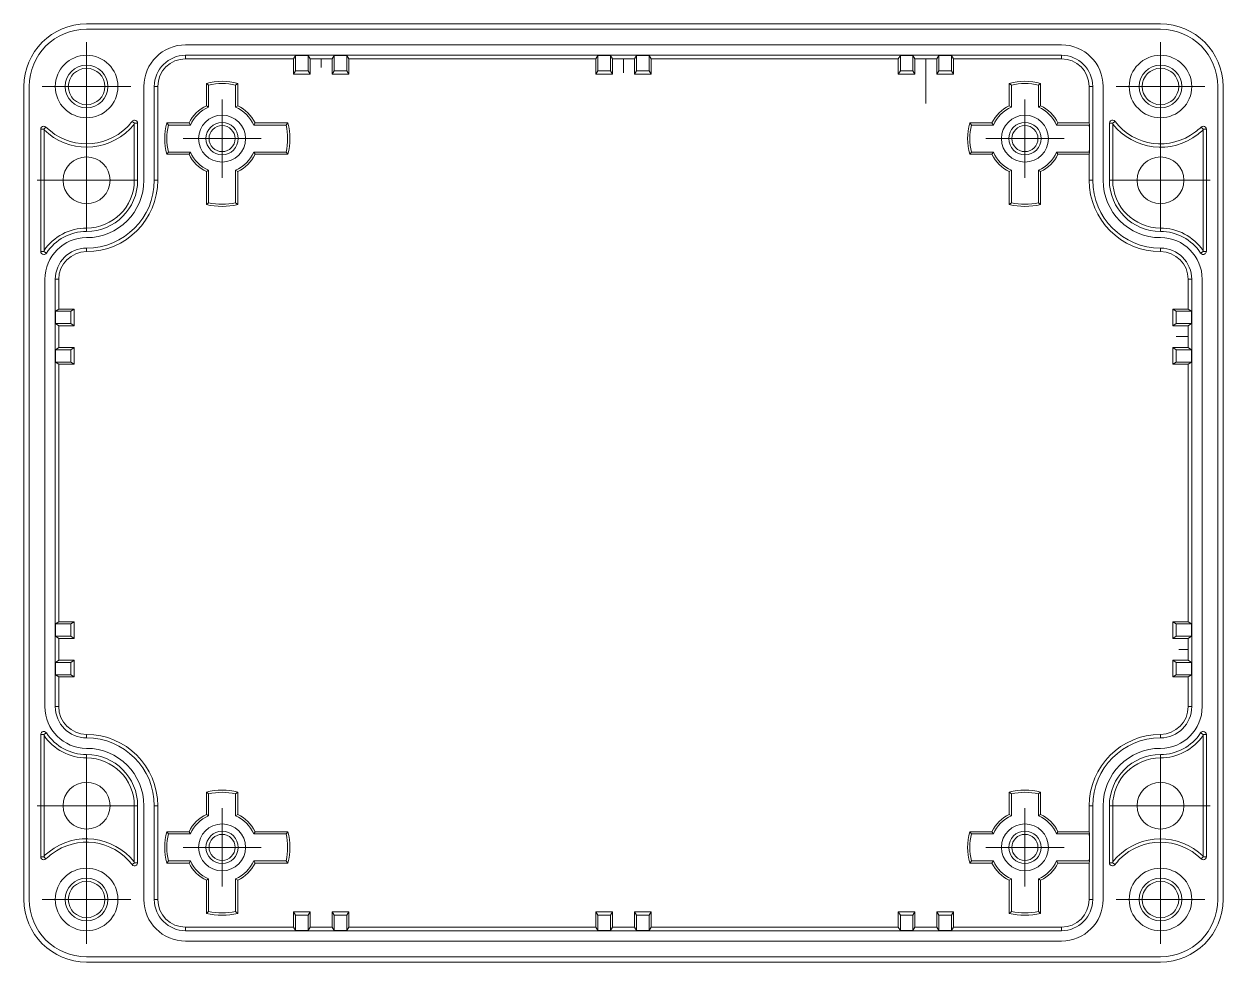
# Model space of a CAD drawing. Header units: millimetres. Extents: x 87 to 202, y -154 to -64.
import ezdxf

# ---------------------------------------------------------------- set-up
doc = ezdxf.new("R2010")
doc.units = ezdxf.units.MM
doc.header["$MEASUREMENT"] = 0
for name, pattern in [('AI-Linetype-0', [20.32, 12.7, -2.54, 2.54, -2.54]), ('AI-Linetype-1', [20.32, 12.7, -2.54, 2.54, -2.54]), ('AI-Linetype-2', [20.32, 12.7, -2.54, 2.54, -2.54]), ('AI-Linetype-3', [20.32, 12.7, -2.54, 2.54, -2.54]), ('AI-Linetype-4', [20.32, 12.7, -2.54, 2.54, -2.54])]:
    doc.linetypes.add(name, pattern=pattern)
doc.layers.add('Livello 1', color=7, linetype='Continuous', lineweight=0)

# ---------------------------------------------------------------- blocks, each defined once
blk = doc.blocks.new('Block_0')
at = {"layer": 'Livello 1', "color": 7, "lineweight": 5}
for p, q in [((93.13, -63.62), (196.13, -63.62)), ((196.13, -64.12), (93.13, -64.12)), ((102.63, -65.62), (186.63, -65.62)), ((102.63, -66.62), (186.63, -66.62)), ((102.63, -66.96), (102.63, -66.62)), ((113.18, -66.65), (112.98, -66.96)), ((114.38, -66.65), (113.18, -66.65)), ((113.18, -68.12), (113.18, -66.65)), ((114.58, -66.96), (114.38, -66.65)), ((114.38, -68.12), (114.38, -66.65)), ((116.88, -66.65), (116.68, -66.96)), ((118.08, -66.65), (116.88, -66.65)), ((116.88, -68.12), (116.88, -66.65)), ((118.28, -66.96), (118.08, -66.65)), ((118.08, -68.12), (118.08, -66.65)), ((142.18, -66.65), (141.98, -66.96)), ((143.38, -66.65), (142.18, -66.65)), ((142.18, -68.12), (142.18, -66.65)), ((143.58, -66.96), (143.38, -66.65)), ((143.38, -68.12), (143.38, -66.65)), ((145.88, -66.65), (145.68, -66.96)), ((147.08, -66.65), (145.88, -66.65)), ((145.88, -68.12), (145.88, -66.65)), ((147.28, -66.96), (147.08, -66.65)), ((147.08, -68.12), (147.08, -66.65)), ((171.18, -66.65), (170.98, -66.96)), ((172.38, -66.65), (171.18, -66.65)), ((171.18, -68.12), (171.18, -66.65)), ((172.58, -66.96), (172.38, -66.65)), ((172.38, -68.12), (172.38, -66.65)), ((174.88, -66.65), (174.68, -66.96)), ((176.08, -66.65), (174.88, -66.65)), ((174.88, -68.12), (174.88, -66.65)), ((176.28, -66.96), (176.08, -66.65)), ((176.08, -68.12), (176.08, -66.65)), ((186.63, -66.96), (186.63, -66.62)), ((112.98, -66.96), (102.63, -66.96)), ((112.98, -68.43), (112.98, -66.96)), ((116.68, -66.96), (114.58, -66.96)), ((114.58, -66.96), (114.58, -68.43)), ((116.68, -68.43), (116.68, -66.96)), ((141.98, -66.96), (118.28, -66.96)), ((118.28, -66.96), (118.28, -68.43)), ((141.98, -68.43), (141.98, -66.96)), ((145.68, -66.96), (143.58, -66.96)), ((143.58, -66.96), (143.58, -68.43)), ((145.68, -68.43), (145.68, -66.96)), ((170.98, -66.96), (147.28, -66.96)), ((147.28, -66.96), (147.28, -68.43)), ((170.98, -68.43), (170.98, -66.96)), ((174.68, -66.96), (172.58, -66.96)), ((172.58, -66.96), (172.58, -68.43)), ((173.63, -66.96), (173.63, -66.96)), ((174.68, -68.43), (174.68, -66.96)), ((186.63, -66.96), (176.28, -66.96)), ((176.28, -66.96), (176.28, -68.43)), ((112.98, -68.43), (113.18, -68.12)), ((114.58, -68.43), (112.98, -68.43)), ((113.18, -68.12), (114.38, -68.12)), ((114.38, -68.12), (114.58, -68.43)), ((116.68, -68.43), (116.88, -68.12)), ((118.28, -68.43), (116.68, -68.43)), ((116.88, -68.12), (118.08, -68.12)), ((118.08, -68.12), (118.28, -68.43)), ((141.98, -68.43), (142.18, -68.12)), ((143.58, -68.43), (141.98, -68.43)), ((142.18, -68.12), (143.38, -68.12)), ((143.38, -68.12), (143.58, -68.43)), ((145.68, -68.43), (145.88, -68.12)), ((147.28, -68.43), (145.68, -68.43)), ((145.88, -68.12), (147.08, -68.12)), ((147.08, -68.12), (147.28, -68.43)), ((170.98, -68.43), (171.18, -68.12)), ((172.58, -68.43), (170.98, -68.43)), ((171.18, -68.12), (172.38, -68.12)), ((172.38, -68.12), (172.58, -68.43)), ((174.68, -68.43), (174.88, -68.12)), ((176.28, -68.43), (174.68, -68.43)), ((174.88, -68.12), (176.08, -68.12)), ((176.08, -68.12), (176.28, -68.43)), ((87.13, -147.62), (87.13, -69.62)), ((87.63, -69.62), (87.63, -147.62)), ((98.63, -78.62), (98.63, -69.62)), ((99.63, -78.62), (99.63, -69.62)), ((99.96, -69.62), (99.63, -69.62)), ((99.96, -69.62), (99.96, -78.62)), ((104.63, -69.33), (104.84, -69.49)), ((104.63, -71.46), (104.63, -69.33)), ((104.84, -71.59), (104.84, -69.49)), ((107.63, -69.33), (107.42, -69.49)), ((107.42, -69.49), (107.42, -71.59)), ((107.63, -69.33), (107.63, -71.46)), ((181.63, -69.33), (181.84, -69.49)), ((181.63, -71.46), (181.63, -69.33)), ((181.84, -69.49), (181.84, -71.59)), ((184.63, -69.33), (184.42, -69.49)), ((184.42, -71.59), (184.42, -69.49)), ((184.63, -69.33), (184.63, -71.46)), ((189.29, -69.62), (189.63, -69.62)), ((189.29, -73.12), (189.29, -69.62)), ((189.63, -69.62), (189.63, -78.62)), ((190.63, -69.62), (190.63, -78.62)), ((201.63, -147.62), (201.63, -69.62)), ((202.13, -69.62), (202.13, -147.62)), ((104.63, -71.46), (104.84, -71.59)), ((107.63, -71.46), (107.42, -71.59)), ((181.63, -71.46), (181.84, -71.59)), ((184.63, -71.46), (184.42, -71.59)), ((89.03, -73.72), (89.24, -73.51)), ((97.49, -72.97), (97.73, -73.15)), ((97.73, -73.15), (97.71, -73.22)), ((97.71, -78.62), (97.71, -73.22)), ((97.73, -73.15), (98.03, -73.15)), ((98.03, -73.15), (98.03, -78.62)), ((100.84, -73.12), (101, -73.33)), ((100.84, -73.12), (102.97, -73.12)), ((101, -73.33), (103.1, -73.33)), ((102.97, -73.12), (103.1, -73.33)), ((109.29, -73.12), (109.16, -73.33)), ((109.16, -73.33), (112.29, -73.33)), ((109.29, -73.12), (112.45, -73.12)), ((112.45, -73.12), (112.29, -73.33)), ((177.84, -73.12), (178, -73.33)), ((177.84, -73.12), (179.97, -73.12)), ((180.1, -73.33), (178, -73.33)), ((179.97, -73.12), (180.1, -73.33)), ((186.29, -73.12), (186.16, -73.33)), ((186.16, -73.33), (189.28, -73.33)), ((186.29, -73.12), (189.29, -73.12)), ((189.28, -73.33), (189.32, -73.29)), ((189.32, -73.29), (189.29, -73.12)), ((189.33, -73.55), (189.32, -73.29)), ((189.33, -75.69), (189.33, -73.55)), ((191.23, -78.62), (191.23, -73.15)), ((191.23, -73.15), (191.53, -73.15)), ((191.53, -73.15), (191.77, -72.97)), ((191.55, -73.22), (191.53, -73.15)), ((191.55, -73.22), (191.55, -78.62)), ((200.02, -73.51), (200.23, -73.72)), ((88.73, -85.44), (88.73, -73.72)), ((88.73, -73.72), (89.03, -73.72)), ((89.03, -73.72), (89.05, -73.78)), ((89.05, -73.78), (89.05, -85.36)), ((200.23, -73.72), (200.21, -73.78)), ((200.21, -85.36), (200.21, -73.78)), ((200.23, -73.72), (200.53, -73.72)), ((200.53, -73.72), (200.53, -85.44)), ((189.32, -75.95), (189.33, -75.69)), ((100.84, -76.12), (101, -75.91)), ((102.97, -76.12), (100.84, -76.12)), ((103.1, -75.91), (101, -75.91)), ((102.97, -76.12), (103.1, -75.91)), ((112.29, -75.91), (109.16, -75.91)), ((109.29, -76.12), (109.16, -75.91)), ((112.45, -76.12), (109.29, -76.12)), ((112.29, -75.91), (112.45, -76.12)), ((177.84, -76.12), (178, -75.91)), ((179.97, -76.12), (177.84, -76.12)), ((178, -75.91), (180.1, -75.91)), ((179.97, -76.12), (180.1, -75.91)), ((186.16, -75.91), (189.28, -75.91)), ((186.16, -75.91), (186.29, -76.12)), ((189.29, -76.12), (186.29, -76.12)), ((189.28, -75.91), (189.32, -75.95)), ((189.29, -76.12), (189.32, -75.95)), ((189.29, -78.62), (189.29, -76.12)), ((104.63, -77.78), (104.84, -77.65)), ((104.63, -80.95), (104.63, -77.78)), ((104.84, -80.78), (104.84, -77.65)), ((107.42, -77.65), (107.42, -80.78)), ((107.63, -77.78), (107.42, -77.65)), ((107.63, -77.78), (107.63, -80.95)), ((181.63, -77.78), (181.84, -77.65)), ((181.63, -80.95), (181.63, -77.78)), ((181.84, -77.65), (181.84, -80.78)), ((184.42, -80.78), (184.42, -77.65)), ((184.63, -77.78), (184.42, -77.65)), ((184.63, -77.78), (184.63, -80.95)), ((97.71, -78.62), (98.03, -78.62)), ((99.96, -78.62), (99.63, -78.62)), ((189.29, -78.62), (189.63, -78.62)), ((191.23, -78.62), (191.55, -78.62)), ((104.63, -80.95), (104.84, -80.78)), ((107.63, -80.95), (107.42, -80.78)), ((181.63, -80.95), (181.84, -80.78)), ((184.63, -80.95), (184.42, -80.78)), ((93.13, -83.52), (93.13, -83.2)), ((196.13, -83.52), (196.13, -83.2)), ((89.03, -85.44), (88.73, -85.44)), ((89.03, -85.44), (89.05, -85.36)), ((89.28, -85.6), (89.03, -85.44)), ((93.13, -85.46), (93.13, -85.12)), ((196.13, -85.46), (196.13, -85.12)), ((200.23, -85.44), (199.98, -85.6)), ((200.23, -85.44), (200.21, -85.36)), ((200.53, -85.44), (200.23, -85.44)), ((89.13, -129.12), (89.13, -88.12)), ((90.13, -129.12), (90.13, -88.12)), ((90.46, -88.12), (90.13, -88.12)), ((90.46, -88.12), (90.46, -90.97)), ((198.79, -88.12), (199.13, -88.12)), ((198.79, -90.97), (198.79, -88.12)), ((199.13, -88.12), (199.13, -129.12)), ((200.13, -88.12), (200.13, -129.12)), ((90.46, -90.97), (90.15, -91.17)), ((90.15, -91.17), (90.15, -92.37)), ((90.15, -91.17), (91.63, -91.17)), ((90.46, -90.97), (91.94, -90.97)), ((91.63, -91.17), (91.94, -90.97)), ((91.63, -92.37), (91.63, -91.17)), ((91.94, -90.97), (91.94, -92.57)), ((197.32, -90.97), (197.63, -91.17)), ((197.32, -92.57), (197.32, -90.97)), ((197.32, -90.97), (198.79, -90.97)), ((197.63, -91.17), (199.1, -91.17)), ((197.63, -91.17), (197.63, -92.37)), ((199.1, -91.17), (198.79, -90.97)), ((199.1, -92.37), (199.1, -91.17)), ((90.15, -92.37), (90.46, -92.57)), ((91.63, -92.37), (90.15, -92.37)), ((90.46, -92.57), (90.46, -94.67)), ((91.94, -92.57), (90.46, -92.57)), ((91.94, -92.57), (91.63, -92.37)), ((197.63, -92.37), (197.32, -92.57)), ((198.79, -92.57), (197.32, -92.57)), ((197.63, -92.37), (199.1, -92.37)), ((198.79, -92.57), (199.1, -92.37)), ((198.79, -94.67), (198.79, -92.57)), ((90.46, -94.67), (90.15, -94.87)), ((90.15, -94.87), (90.15, -96.07)), ((91.63, -94.87), (90.15, -94.87)), ((90.46, -94.67), (91.94, -94.67)), ((91.63, -94.87), (91.94, -94.67)), ((91.63, -96.07), (91.63, -94.87)), ((91.94, -94.67), (91.94, -96.27)), ((197.32, -94.67), (197.63, -94.87)), ((197.32, -96.27), (197.32, -94.67)), ((197.32, -94.67), (198.79, -94.67)), ((197.63, -94.87), (199.1, -94.87)), ((197.63, -94.87), (197.63, -96.07)), ((199.1, -94.87), (198.79, -94.67)), ((199.1, -96.07), (199.1, -94.87)), ((90.15, -96.07), (90.46, -96.27)), ((91.63, -96.07), (90.15, -96.07)), ((90.46, -96.27), (90.46, -120.97)), ((91.94, -96.27), (90.46, -96.27)), ((91.94, -96.27), (91.63, -96.07)), ((197.63, -96.07), (197.32, -96.27)), ((198.79, -96.27), (197.32, -96.27)), ((197.63, -96.07), (199.1, -96.07)), ((198.79, -96.27), (199.1, -96.07)), ((198.79, -120.97), (198.79, -96.27)), ((90.46, -120.97), (90.15, -121.17)), ((90.15, -121.17), (90.15, -122.37)), ((91.63, -121.17), (90.15, -121.17)), ((90.46, -120.97), (91.94, -120.97)), ((91.63, -121.17), (91.94, -120.97)), ((91.63, -122.37), (91.63, -121.17)), ((91.94, -120.97), (91.94, -122.57)), ((197.32, -120.97), (197.63, -121.17)), ((197.32, -122.57), (197.32, -120.97)), ((197.32, -120.97), (198.79, -120.97)), ((197.63, -121.17), (199.1, -121.17)), ((197.63, -121.17), (197.63, -122.37)), ((199.1, -121.17), (198.79, -120.97)), ((199.1, -122.37), (199.1, -121.17)), ((90.15, -122.37), (90.46, -122.57)), ((91.63, -122.37), (90.15, -122.37)), ((90.46, -122.57), (90.46, -124.67)), ((91.94, -122.57), (90.46, -122.57)), ((91.94, -122.57), (91.63, -122.37)), ((197.63, -122.37), (197.32, -122.57)), ((198.79, -122.57), (197.32, -122.57)), ((197.63, -122.37), (199.1, -122.37)), ((198.79, -122.57), (199.1, -122.37)), ((198.79, -124.67), (198.79, -122.57)), ((90.46, -124.67), (90.15, -124.87)), ((90.15, -124.87), (90.15, -126.07)), ((91.63, -124.87), (90.15, -124.87)), ((90.46, -124.67), (91.94, -124.67)), ((91.63, -124.87), (91.94, -124.67)), ((91.63, -126.07), (91.63, -124.87)), ((91.94, -124.67), (91.94, -126.27)), ((197.32, -124.67), (197.63, -124.87)), ((197.32, -126.27), (197.32, -124.67)), ((197.32, -124.67), (198.79, -124.67)), ((197.63, -124.87), (197.63, -126.07)), ((197.63, -124.87), (199.1, -124.87)), ((199.1, -124.87), (198.79, -124.67)), ((199.1, -126.07), (199.1, -124.87)), ((90.15, -126.07), (90.46, -126.27)), ((91.63, -126.07), (90.15, -126.07)), ((90.46, -126.27), (90.46, -129.12)), ((91.94, -126.27), (90.46, -126.27)), ((91.94, -126.27), (91.63, -126.07)), ((197.63, -126.07), (197.32, -126.27)), ((198.79, -126.27), (197.32, -126.27)), ((197.63, -126.07), (199.1, -126.07)), ((198.79, -126.27), (199.1, -126.07)), ((198.79, -129.12), (198.79, -126.27)), ((90.46, -129.12), (90.13, -129.12)), ((198.79, -129.12), (199.13, -129.12)), ((88.73, -143.52), (88.73, -131.8)), ((88.73, -131.8), (89.03, -131.8)), ((89.03, -131.8), (89.28, -131.64)), ((89.03, -131.8), (89.05, -131.88)), ((89.05, -131.88), (89.05, -143.46)), ((93.13, -131.78), (93.13, -132.12)), ((196.13, -131.78), (196.13, -132.12)), ((199.98, -131.64), (200.23, -131.8)), ((200.23, -131.8), (200.21, -131.88)), ((200.21, -143.46), (200.21, -131.88)), ((200.23, -131.8), (200.53, -131.8)), ((200.53, -131.8), (200.53, -143.52)), ((93.13, -133.72), (93.13, -134.04)), ((196.13, -133.72), (196.13, -134.04)), ((104.63, -137.33), (104.84, -137.49)), ((104.63, -139.46), (104.63, -137.33)), ((104.84, -139.59), (104.84, -137.49)), ((107.63, -137.33), (107.42, -137.49)), ((107.42, -137.49), (107.42, -139.59)), ((107.63, -137.33), (107.63, -139.46)), ((181.63, -137.33), (181.84, -137.49)), ((181.63, -139.46), (181.63, -137.33)), ((181.84, -137.49), (181.84, -139.59)), ((184.63, -137.33), (184.42, -137.49)), ((184.42, -139.59), (184.42, -137.49)), ((184.63, -137.33), (184.63, -139.46)), ((98.03, -138.62), (97.71, -138.62)), ((97.71, -144.02), (97.71, -138.62)), ((98.03, -138.62), (98.03, -144.09)), ((98.63, -147.62), (98.63, -138.62)), ((99.96, -138.62), (99.63, -138.62)), ((99.63, -147.62), (99.63, -138.62)), ((99.96, -138.62), (99.96, -147.62)), ((189.29, -141.12), (189.29, -138.62)), ((189.63, -138.62), (189.29, -138.62)), ((189.63, -138.62), (189.63, -147.62)), ((190.63, -138.62), (190.63, -147.62)), ((191.23, -144.09), (191.23, -138.62)), ((191.55, -138.62), (191.23, -138.62)), ((191.55, -138.62), (191.55, -144.02)), ((104.63, -139.46), (104.84, -139.59)), ((107.63, -139.46), (107.42, -139.59)), ((181.63, -139.46), (181.84, -139.59)), ((184.63, -139.46), (184.42, -139.59)), ((100.84, -141.12), (101, -141.33)), ((100.84, -141.12), (102.97, -141.12)), ((101, -141.33), (103.1, -141.33)), ((102.97, -141.12), (103.1, -141.33)), ((109.29, -141.12), (109.16, -141.33)), ((109.16, -141.33), (112.29, -141.33)), ((109.29, -141.12), (112.45, -141.12)), ((112.45, -141.12), (112.29, -141.33)), ((177.84, -141.12), (178, -141.33)), ((177.84, -141.12), (179.97, -141.12)), ((180.1, -141.33), (178, -141.33)), ((179.97, -141.12), (180.1, -141.33)), ((186.29, -141.12), (186.16, -141.33)), ((186.16, -141.33), (189.28, -141.33)), ((186.29, -141.12), (189.29, -141.12)), ((189.28, -141.33), (189.32, -141.29)), ((189.32, -141.29), (189.29, -141.12)), ((189.33, -141.55), (189.32, -141.29)), ((189.33, -143.69), (189.33, -141.55)), ((89.03, -143.52), (88.73, -143.52)), ((89.03, -143.52), (89.05, -143.46)), ((89.24, -143.73), (89.03, -143.52)), ((189.32, -143.95), (189.33, -143.69)), ((200.23, -143.52), (200.02, -143.73)), ((200.23, -143.52), (200.21, -143.46)), ((200.53, -143.52), (200.23, -143.52)), ((97.73, -144.09), (97.49, -144.27)), ((97.71, -144.02), (97.73, -144.09)), ((98.03, -144.09), (97.73, -144.09)), ((100.84, -144.12), (101, -143.91)), ((102.97, -144.12), (100.84, -144.12)), ((103.1, -143.91), (101, -143.91)), ((102.97, -144.12), (103.1, -143.91)), ((112.29, -143.91), (109.16, -143.91)), ((109.29, -144.12), (109.16, -143.91)), ((112.45, -144.12), (109.29, -144.12)), ((112.29, -143.91), (112.45, -144.12)), ((177.84, -144.12), (178, -143.91)), ((179.97, -144.12), (177.84, -144.12)), ((178, -143.91), (180.1, -143.91)), ((179.97, -144.12), (180.1, -143.91)), ((189.28, -143.91), (186.16, -143.91)), ((186.16, -143.91), (186.29, -144.12)), ((189.29, -144.12), (186.29, -144.12)), ((189.32, -143.95), (189.28, -143.91)), ((189.29, -144.12), (189.32, -143.95)), ((189.29, -147.62), (189.29, -144.12)), ((191.53, -144.09), (191.23, -144.09)), ((191.53, -144.09), (191.55, -144.02)), ((191.77, -144.27), (191.53, -144.09)), ((104.63, -145.78), (104.84, -145.65)), ((104.63, -148.95), (104.63, -145.78)), ((104.84, -148.78), (104.84, -145.65)), ((107.42, -145.65), (107.42, -148.78)), ((107.63, -145.78), (107.42, -145.65)), ((107.63, -145.78), (107.63, -148.95)), ((181.63, -145.78), (181.84, -145.65)), ((181.63, -148.95), (181.63, -145.78)), ((181.84, -145.65), (181.84, -148.78)), ((184.42, -148.78), (184.42, -145.65)), ((184.63, -145.78), (184.42, -145.65)), ((184.63, -145.78), (184.63, -148.95)), ((99.96, -147.62), (99.63, -147.62)), ((189.29, -147.62), (189.63, -147.62)), ((104.63, -148.95), (104.84, -148.78)), ((107.63, -148.95), (107.42, -148.78)), ((113.18, -149.12), (112.98, -148.81)), ((112.98, -148.81), (114.58, -148.81)), ((112.98, -150.28), (112.98, -148.81)), ((114.38, -149.12), (113.18, -149.12)), ((113.18, -149.12), (113.18, -150.59)), ((114.58, -148.81), (114.38, -149.12)), ((114.38, -149.12), (114.38, -150.59)), ((114.58, -148.81), (114.58, -150.28)), ((116.68, -150.28), (116.68, -148.81)), ((116.88, -149.12), (116.68, -148.81)), ((116.68, -148.81), (118.28, -148.81)), ((116.88, -149.12), (116.88, -150.59)), ((118.08, -149.12), (116.88, -149.12)), ((118.28, -148.81), (118.08, -149.12)), ((118.08, -149.12), (118.08, -150.59)), ((118.28, -148.81), (118.28, -150.28)), ((142.18, -149.12), (141.98, -148.81)), ((141.98, -148.81), (143.58, -148.81)), ((141.98, -150.28), (141.98, -148.81)), ((142.18, -149.12), (142.18, -150.59)), ((143.38, -149.12), (142.18, -149.12)), ((143.58, -148.81), (143.38, -149.12)), ((143.38, -149.12), (143.38, -150.59)), ((143.58, -148.81), (143.58, -150.28)), ((145.68, -150.28), (145.68, -148.81)), ((145.88, -149.12), (145.68, -148.81)), ((145.68, -148.81), (147.28, -148.81)), ((145.88, -149.12), (145.88, -150.59)), ((147.08, -149.12), (145.88, -149.12)), ((147.28, -148.81), (147.08, -149.12)), ((147.08, -149.12), (147.08, -150.59)), ((147.28, -148.81), (147.28, -150.28)), ((171.18, -149.12), (170.98, -148.81)), ((170.98, -148.81), (172.58, -148.81)), ((170.98, -150.28), (170.98, -148.81)), ((171.18, -149.12), (171.18, -150.59)), ((172.38, -149.12), (171.18, -149.12)), ((172.58, -148.81), (172.38, -149.12)), ((172.38, -149.12), (172.38, -150.59)), ((172.58, -148.81), (172.58, -150.28)), ((174.88, -149.12), (174.68, -148.81)), ((174.68, -148.81), (176.28, -148.81)), ((174.68, -150.28), (174.68, -148.81)), ((176.08, -149.12), (174.88, -149.12)), ((174.88, -150.59), (174.88, -149.12)), ((176.28, -148.81), (176.08, -149.12)), ((176.08, -149.12), (176.08, -150.59)), ((176.28, -148.81), (176.28, -150.28)), ((181.63, -148.95), (181.84, -148.78)), ((184.63, -148.95), (184.42, -148.78)), ((102.63, -150.28), (102.63, -150.62)), ((102.63, -150.28), (112.98, -150.28)), ((186.63, -150.62), (102.63, -150.62)), ((112.98, -150.28), (113.18, -150.59)), ((113.18, -150.59), (114.38, -150.59)), ((114.38, -150.59), (114.58, -150.28)), ((114.58, -150.28), (116.68, -150.28)), ((116.68, -150.28), (116.88, -150.59)), ((116.88, -150.59), (118.08, -150.59)), ((118.08, -150.59), (118.28, -150.28)), ((118.28, -150.28), (141.98, -150.28)), ((141.98, -150.28), (142.18, -150.59)), ((142.18, -150.59), (143.38, -150.59)), ((143.38, -150.59), (143.58, -150.28)), ((143.58, -150.28), (145.68, -150.28)), ((145.68, -150.28), (145.88, -150.59)), ((145.88, -150.59), (147.08, -150.59)), ((147.08, -150.59), (147.28, -150.28)), ((147.28, -150.28), (170.98, -150.28)), ((170.98, -150.28), (171.18, -150.59)), ((171.18, -150.59), (172.38, -150.59)), ((172.38, -150.59), (172.58, -150.28)), ((172.58, -150.28), (174.68, -150.28)), ((174.68, -150.28), (174.88, -150.59)), ((174.88, -150.59), (176.08, -150.59)), ((176.08, -150.59), (176.28, -150.28)), ((176.28, -150.28), (186.63, -150.28)), ((186.63, -150.28), (186.63, -150.62)), ((186.63, -151.62), (102.63, -151.62)), ((93.13, -153.12), (196.13, -153.12)), ((196.13, -153.62), (93.13, -153.62))]:
    blk.add_line(p, q, dxfattribs=at)
at = {"layer": 'Livello 1', "color": 7, "lineweight": 0}
for p, q in [((93.13, -67.12), (93.13, -65.37)), ((196.13, -67.12), (196.13, -65.37)), ((93.13, -69.62), (93.13, -67.12)), ((196.13, -69.62), (196.13, -67.12)), ((90.63, -69.62), (88.88, -69.62)), ((93.13, -69.62), (90.63, -69.62)), ((93.13, -69.62), (93.13, -72.12)), ((93.13, -69.62), (95.63, -69.62)), ((95.63, -69.62), (97.38, -69.62)), ((193.63, -69.62), (191.88, -69.62)), ((196.13, -69.62), (193.63, -69.62)), ((196.13, -69.62), (196.13, -72.12)), ((196.13, -69.62), (198.63, -69.62)), ((198.63, -69.62), (200.38, -69.62)), ((106.13, -72.12), (106.13, -70.87)), ((183.13, -72.12), (183.13, -70.87)), ((93.13, -72.12), (93.13, -73.87)), ((106.13, -74.62), (106.13, -72.12)), ((183.13, -74.62), (183.13, -72.12)), ((196.13, -72.12), (196.13, -73.87)), ((93.13, -76.12), (93.13, -73.87)), ((103.63, -74.62), (102.38, -74.62)), ((106.13, -74.62), (103.63, -74.62)), ((106.13, -74.62), (106.13, -77.12)), ((106.13, -74.62), (108.63, -74.62)), ((108.63, -74.62), (109.88, -74.62)), ((180.63, -74.62), (179.38, -74.62)), ((183.13, -74.62), (180.63, -74.62)), ((183.13, -74.62), (183.13, -77.12)), ((183.13, -74.62), (185.63, -74.62)), ((185.63, -74.62), (186.88, -74.62)), ((196.13, -76.12), (196.13, -73.87)), ((93.13, -78.62), (93.13, -76.12)), ((196.13, -78.62), (196.13, -76.12)), ((106.13, -77.12), (106.13, -78.37)), ((183.13, -77.12), (183.13, -78.37)), ((90.63, -78.62), (88.38, -78.62)), ((93.13, -78.62), (90.63, -78.62)), ((93.13, -78.62), (93.13, -81.12)), ((93.13, -78.62), (95.63, -78.62)), ((95.63, -78.62), (97.88, -78.62)), ((193.63, -78.62), (191.38, -78.62)), ((196.13, -78.62), (193.63, -78.62)), ((196.13, -78.62), (196.13, -81.12)), ((196.13, -78.62), (198.63, -78.62)), ((198.63, -78.62), (200.88, -78.62)), ((93.13, -81.12), (93.13, -83.37)), ((196.13, -81.12), (196.13, -83.37)), ((93.13, -136.12), (93.13, -133.87)), ((196.13, -136.12), (196.13, -133.87)), ((93.13, -138.62), (93.13, -136.12)), ((196.13, -138.62), (196.13, -136.12)), ((90.63, -138.62), (88.38, -138.62)), ((93.13, -138.62), (90.63, -138.62)), ((93.13, -138.62), (93.13, -141.12)), ((93.13, -138.62), (95.63, -138.62)), ((95.63, -138.62), (97.88, -138.62)), ((106.13, -140.12), (106.13, -138.87)), ((183.13, -140.12), (183.13, -138.87)), ((193.63, -138.62), (191.38, -138.62)), ((196.13, -138.62), (193.63, -138.62)), ((196.13, -138.62), (196.13, -141.12)), ((196.13, -138.62), (198.63, -138.62)), ((198.63, -138.62), (200.88, -138.62)), ((106.13, -142.62), (106.13, -140.12)), ((183.13, -142.62), (183.13, -140.12)), ((93.13, -141.12), (93.13, -143.37)), ((196.13, -141.12), (196.13, -143.37)), ((93.13, -145.12), (93.13, -143.37)), ((103.63, -142.62), (102.38, -142.62)), ((106.13, -142.62), (103.63, -142.62)), ((106.13, -142.62), (106.13, -145.12)), ((106.13, -142.62), (108.63, -142.62)), ((108.63, -142.62), (109.88, -142.62)), ((180.63, -142.62), (179.38, -142.62)), ((183.13, -142.62), (180.63, -142.62)), ((183.13, -142.62), (183.13, -145.12)), ((183.13, -142.62), (185.63, -142.62)), ((185.63, -142.62), (186.88, -142.62)), ((196.13, -145.12), (196.13, -143.37)), ((93.13, -147.62), (93.13, -145.12)), ((106.13, -145.12), (106.13, -146.37)), ((183.13, -145.12), (183.13, -146.37)), ((196.13, -147.62), (196.13, -145.12)), ((90.63, -147.62), (88.88, -147.62)), ((93.13, -147.62), (90.63, -147.62)), ((93.13, -147.62), (93.13, -150.12)), ((93.13, -147.62), (95.63, -147.62)), ((95.63, -147.62), (97.38, -147.62)), ((193.63, -147.62), (191.88, -147.62)), ((196.13, -147.62), (193.63, -147.62)), ((196.13, -147.62), (196.13, -150.12)), ((196.13, -147.62), (198.63, -147.62)), ((198.63, -147.62), (200.38, -147.62)), ((93.13, -150.12), (93.13, -151.87)), ((196.13, -150.12), (196.13, -151.87))]:
    blk.add_line(p, q, dxfattribs=at)
at = {"layer": 'Livello 1', "color": 7, "linetype": 'AI-Linetype-1', "lineweight": 5}
blk.add_line((115.63, -66.96), (115.63, -67.79), dxfattribs=at)
at = {"layer": 'Livello 1', "color": 7, "linetype": 'AI-Linetype-2', "lineweight": 5}
blk.add_line((144.63, -66.96), (144.63, -68.32), dxfattribs=at)
at = {"layer": 'Livello 1', "color": 7, "linetype": 'AI-Linetype-0', "lineweight": 5}
blk.add_line((173.63, -66.96), (173.63, -71.25), dxfattribs=at)
at = {"layer": 'Livello 1', "color": 7, "linetype": 'AI-Linetype-3', "lineweight": 5}
blk.add_line((198.79, -93.62), (197.63, -93.62), dxfattribs=at)
at = {"layer": 'Livello 1', "color": 7, "linetype": 'AI-Linetype-4', "lineweight": 5}
blk.add_line((198.79, -123.62), (197.9, -123.62), dxfattribs=at)
at = {"layer": 'Livello 1', "color": 7, "lineweight": 5}
for centre, radius in [((93.13, -69.62), 2.05), ((196.13, -69.62), 2.05), ((93.13, -69.62), 1.75), ((196.13, -69.62), 1.75), ((106.13, -74.62), 1.55), ((106.13, -74.62), 1.25), ((183.13, -74.62), 1.55), ((183.13, -74.62), 1.25), ((93.13, -78.62), 2.25), ((196.13, -78.62), 2.25), ((93.13, -138.62), 2.25), ((196.13, -138.62), 2.25), ((106.13, -142.62), 1.55), ((106.13, -142.62), 1.25), ((183.13, -142.62), 1.55), ((183.13, -142.62), 1.25), ((93.13, -147.62), 2.05), ((93.13, -147.62), 1.75), ((196.13, -147.62), 2.05), ((196.13, -147.62), 1.75)]:
    blk.add_circle(centre, radius, dxfattribs=at)
for points in [[(93.13, -63.62), (89.81, -63.62), (87.13, -66.31), (87.13, -69.62)], [(93.13, -64.12), (90.09, -64.12), (87.63, -66.58), (87.63, -69.62)], [(202.13, -69.62), (202.13, -66.31), (199.44, -63.62), (196.13, -63.62)], [(201.63, -69.62), (201.63, -66.58), (199.17, -64.12), (196.13, -64.12)], [(102.63, -65.62), (100.42, -65.62), (98.63, -67.41), (98.63, -69.62)], [(102.63, -66.62), (100.97, -66.62), (99.63, -67.96), (99.63, -69.62)], [(190.63, -69.62), (190.63, -67.41), (188.84, -65.62), (186.63, -65.62)], [(189.63, -69.62), (189.63, -67.96), (188.29, -66.62), (186.63, -66.62)], [(102.63, -66.96), (101.16, -66.96), (99.96, -68.15), (99.96, -69.62)], [(189.29, -69.62), (189.29, -68.15), (188.1, -66.96), (186.63, -66.96)], [(107.63, -69.33), (106.65, -69.05), (105.61, -69.05), (104.63, -69.33)], [(107.42, -69.49), (106.57, -69.28), (105.69, -69.28), (104.84, -69.49)], [(184.63, -69.33), (183.65, -69.05), (182.61, -69.05), (181.63, -69.33)], [(184.42, -69.49), (183.57, -69.28), (182.69, -69.28), (181.84, -69.49)], [(104.63, -71.46), (103.9, -71.8), (103.31, -72.39), (102.97, -73.12)], [(104.84, -71.59), (104.06, -71.93), (103.43, -72.55), (103.1, -73.33)], [(109.16, -73.33), (108.82, -72.55), (108.2, -71.93), (107.42, -71.59)], [(109.29, -73.12), (108.94, -72.39), (108.36, -71.8), (107.63, -71.46)], [(181.63, -71.46), (180.9, -71.8), (180.31, -72.39), (179.97, -73.12)], [(181.84, -71.59), (181.06, -71.93), (180.43, -72.55), (180.1, -73.33)], [(186.16, -73.33), (185.82, -72.55), (185.2, -71.93), (184.42, -71.59)], [(186.29, -73.12), (185.94, -72.39), (185.36, -71.8), (184.63, -71.46)], [(100.84, -73.12), (100.56, -74.1), (100.56, -75.14), (100.84, -76.12)], [(101, -73.33), (100.78, -74.18), (100.78, -75.06), (101, -75.91)], [(112.29, -75.91), (112.46, -75.06), (112.46, -74.18), (112.29, -73.33)], [(112.45, -76.12), (112.69, -75.13), (112.69, -74.11), (112.45, -73.12)], [(177.84, -73.12), (177.56, -74.1), (177.56, -75.14), (177.84, -76.12)], [(178, -73.33), (177.78, -74.18), (177.78, -75.06), (178, -75.91)], [(189.33, -73.55), (189.31, -73.48), (189.3, -73.4), (189.28, -73.33)], [(189.28, -75.91), (189.3, -75.84), (189.31, -75.76), (189.33, -75.69)], [(102.97, -76.12), (103.31, -76.85), (103.9, -77.44), (104.63, -77.78)], [(103.1, -75.91), (103.43, -76.69), (104.06, -77.31), (104.84, -77.65)], [(107.42, -77.65), (108.2, -77.31), (108.82, -76.69), (109.16, -75.91)], [(107.63, -77.78), (108.36, -77.44), (108.94, -76.85), (109.29, -76.12)], [(179.97, -76.12), (180.31, -76.85), (180.9, -77.44), (181.63, -77.78)], [(180.1, -75.91), (180.43, -76.69), (181.06, -77.31), (181.84, -77.65)], [(184.42, -77.65), (185.2, -77.31), (185.82, -76.69), (186.16, -75.91)], [(184.63, -77.78), (185.36, -77.44), (185.94, -76.85), (186.29, -76.12)], [(93.13, -85.12), (96.72, -85.12), (99.63, -82.21), (99.63, -78.62)], [(93.13, -84.12), (96.17, -84.12), (98.63, -81.66), (98.63, -78.62)], [(93.13, -85.46), (96.9, -85.46), (99.96, -82.4), (99.96, -78.62)], [(93.13, -83.52), (95.83, -83.52), (98.03, -81.33), (98.03, -78.62)], [(93.13, -83.2), (95.66, -83.2), (97.71, -81.15), (97.71, -78.62)], [(189.29, -78.62), (189.29, -82.4), (192.35, -85.46), (196.13, -85.46)], [(189.63, -78.62), (189.63, -82.21), (192.54, -85.12), (196.13, -85.12)], [(190.63, -78.62), (190.63, -81.66), (193.09, -84.12), (196.13, -84.12)], [(191.23, -78.62), (191.23, -81.33), (193.42, -83.52), (196.13, -83.52)], [(191.55, -78.62), (191.55, -81.15), (193.6, -83.2), (196.13, -83.2)], [(104.63, -80.95), (105.61, -81.18), (106.64, -81.18), (107.63, -80.95)], [(104.84, -80.78), (105.69, -80.96), (106.57, -80.96), (107.42, -80.78)], [(181.63, -80.95), (182.61, -81.18), (183.64, -81.18), (184.63, -80.95)], [(181.84, -80.78), (182.69, -80.96), (183.57, -80.96), (184.42, -80.78)], [(93.13, -83.2), (91.49, -83.2), (89.97, -84.01), (89.05, -85.36)], [(93.13, -83.52), (91.58, -83.52), (90.13, -84.3), (89.28, -85.6)], [(200.21, -85.36), (199.29, -84.01), (197.76, -83.2), (196.13, -83.2)], [(199.98, -85.6), (199.13, -84.3), (197.68, -83.52), (196.13, -83.52)], [(93.13, -84.12), (90.92, -84.12), (89.13, -85.91), (89.13, -88.12)], [(200.13, -88.12), (200.13, -85.91), (198.34, -84.12), (196.13, -84.12)], [(93.13, -85.12), (91.47, -85.12), (90.13, -86.46), (90.13, -88.12)], [(93.13, -85.46), (91.66, -85.46), (90.46, -86.65), (90.46, -88.12)], [(199.13, -88.12), (199.13, -86.46), (197.79, -85.12), (196.13, -85.12)], [(198.79, -88.12), (198.79, -86.65), (197.6, -85.46), (196.13, -85.46)], [(89.13, -129.12), (89.13, -131.33), (90.92, -133.12), (93.13, -133.12)], [(90.13, -129.12), (90.13, -130.78), (91.47, -132.12), (93.13, -132.12)], [(90.46, -129.12), (90.46, -130.59), (91.66, -131.78), (93.13, -131.78)], [(196.13, -132.12), (197.79, -132.12), (199.13, -130.78), (199.13, -129.12)], [(196.13, -133.12), (198.34, -133.12), (200.13, -131.33), (200.13, -129.12)], [(196.13, -131.78), (197.6, -131.78), (198.79, -130.59), (198.79, -129.12)], [(89.05, -131.88), (89.97, -133.23), (91.49, -134.04), (93.13, -134.04)], [(89.28, -131.64), (90.13, -132.94), (91.58, -133.72), (93.13, -133.72)], [(99.63, -138.62), (99.63, -135.03), (96.72, -132.12), (93.13, -132.12)], [(196.13, -132.12), (192.54, -132.12), (189.63, -135.03), (189.63, -138.62)], [(196.13, -133.72), (197.68, -133.72), (199.13, -132.94), (199.98, -131.64)], [(196.13, -134.04), (197.76, -134.04), (199.29, -133.23), (200.21, -131.88)], [(98.63, -138.62), (98.63, -135.58), (96.17, -133.12), (93.13, -133.12)], [(196.13, -133.12), (193.09, -133.12), (190.63, -135.58), (190.63, -138.62)], [(98.03, -138.62), (98.03, -135.91), (95.83, -133.72), (93.13, -133.72)], [(97.71, -138.62), (97.71, -136.09), (95.66, -134.04), (93.13, -134.04)], [(196.13, -133.72), (193.42, -133.72), (191.23, -135.91), (191.23, -138.62)], [(196.13, -134.04), (193.6, -134.04), (191.55, -136.09), (191.55, -138.62)], [(107.63, -137.33), (106.65, -137.05), (105.61, -137.05), (104.63, -137.33)], [(107.42, -137.49), (106.57, -137.28), (105.69, -137.28), (104.84, -137.49)], [(184.63, -137.33), (183.65, -137.05), (182.61, -137.05), (181.63, -137.33)], [(184.42, -137.49), (183.57, -137.28), (182.69, -137.28), (181.84, -137.49)], [(104.63, -139.46), (103.9, -139.8), (103.31, -140.39), (102.97, -141.12)], [(104.84, -139.59), (104.06, -139.93), (103.43, -140.55), (103.1, -141.33)], [(109.16, -141.33), (108.82, -140.55), (108.2, -139.93), (107.42, -139.59)], [(109.29, -141.12), (108.94, -140.39), (108.36, -139.8), (107.63, -139.46)], [(181.63, -139.46), (180.9, -139.8), (180.31, -140.39), (179.97, -141.12)], [(181.84, -139.59), (181.06, -139.93), (180.43, -140.55), (180.1, -141.33)], [(186.16, -141.33), (185.82, -140.55), (185.2, -139.93), (184.42, -139.59)], [(186.29, -141.12), (185.94, -140.39), (185.36, -139.8), (184.63, -139.46)], [(100.84, -141.12), (100.56, -142.1), (100.56, -143.14), (100.84, -144.12)], [(101, -141.33), (100.78, -142.18), (100.78, -143.06), (101, -143.91)], [(112.29, -143.91), (112.46, -143.06), (112.46, -142.18), (112.29, -141.33)], [(112.45, -144.12), (112.69, -143.13), (112.69, -142.11), (112.45, -141.12)], [(177.84, -141.12), (177.56, -142.1), (177.56, -143.14), (177.84, -144.12)], [(178, -141.33), (177.78, -142.18), (177.78, -143.06), (178, -143.91)], [(189.33, -141.55), (189.31, -141.48), (189.3, -141.4), (189.28, -141.33)], [(189.28, -143.91), (189.3, -143.84), (189.31, -143.76), (189.33, -143.69)], [(102.97, -144.12), (103.31, -144.85), (103.9, -145.44), (104.63, -145.78)], [(103.1, -143.91), (103.43, -144.69), (104.06, -145.31), (104.84, -145.65)], [(107.42, -145.65), (108.2, -145.31), (108.82, -144.69), (109.16, -143.91)], [(107.63, -145.78), (108.36, -145.44), (108.94, -144.85), (109.29, -144.12)], [(179.97, -144.12), (180.31, -144.85), (180.9, -145.44), (181.63, -145.78)], [(180.1, -143.91), (180.43, -144.69), (181.06, -145.31), (181.84, -145.65)], [(184.42, -145.65), (185.2, -145.31), (185.82, -144.69), (186.16, -143.91)], [(184.63, -145.78), (185.36, -145.44), (185.94, -144.85), (186.29, -144.12)], [(87.13, -147.62), (87.13, -150.93), (89.81, -153.62), (93.13, -153.62)], [(87.63, -147.62), (87.63, -150.66), (90.09, -153.12), (93.13, -153.12)], [(98.63, -147.62), (98.63, -149.83), (100.42, -151.62), (102.63, -151.62)], [(99.63, -147.62), (99.63, -149.28), (100.97, -150.62), (102.63, -150.62)], [(99.96, -147.62), (99.96, -149.09), (101.16, -150.28), (102.63, -150.28)], [(186.63, -150.62), (188.29, -150.62), (189.63, -149.28), (189.63, -147.62)], [(186.63, -151.62), (188.84, -151.62), (190.63, -149.83), (190.63, -147.62)], [(186.63, -150.28), (188.1, -150.28), (189.29, -149.09), (189.29, -147.62)], [(196.13, -153.12), (199.17, -153.12), (201.63, -150.66), (201.63, -147.62)], [(196.13, -153.62), (199.44, -153.62), (202.13, -150.93), (202.13, -147.62)], [(104.63, -148.95), (105.61, -149.18), (106.64, -149.18), (107.63, -148.95)], [(104.84, -148.78), (105.69, -148.96), (106.57, -148.96), (107.42, -148.78)], [(181.63, -148.95), (182.61, -149.18), (183.64, -149.18), (184.63, -148.95)], [(181.84, -148.78), (182.69, -148.96), (183.57, -148.96), (184.42, -148.78)]]:
    blk.add_open_spline(points, degree=3, dxfattribs=at)
for points in [[(93.13, -66.62), (91.47, -66.62), (90.13, -67.96), (90.13, -69.62), (90.13, -71.28), (91.47, -72.62), (93.13, -72.62)], [(93.13, -72.62), (94.79, -72.62), (96.13, -71.28), (96.13, -69.62), (96.13, -67.96), (94.79, -66.62), (93.13, -66.62)], [(196.13, -66.62), (194.47, -66.62), (193.13, -67.96), (193.13, -69.62), (193.13, -71.28), (194.47, -72.62), (196.13, -72.62)], [(196.13, -72.62), (197.79, -72.62), (199.13, -71.28), (199.13, -69.62), (199.13, -67.96), (197.79, -66.62), (196.13, -66.62)], [(106.13, -72.37), (104.89, -72.37), (103.88, -73.38), (103.88, -74.62), (103.88, -75.86), (104.89, -76.87), (106.13, -76.87)], [(106.13, -76.87), (107.37, -76.87), (108.38, -75.86), (108.38, -74.62), (108.38, -73.38), (107.37, -72.37), (106.13, -72.37)], [(183.13, -72.37), (181.89, -72.37), (180.88, -73.38), (180.88, -74.62), (180.88, -75.86), (181.89, -76.87), (183.13, -76.87)], [(183.13, -76.87), (184.37, -76.87), (185.38, -75.86), (185.38, -74.62), (185.38, -73.38), (184.37, -72.37), (183.13, -72.37)], [(89.24, -73.51), (89.12, -73.39), (88.93, -73.39), (88.82, -73.51), (88.76, -73.57), (88.73, -73.64), (88.73, -73.72)], [(89.05, -73.78), (91.35, -76.03), (95.03, -75.99), (97.29, -73.7), (97.43, -73.55), (97.57, -73.39), (97.71, -73.22)], [(89.24, -73.51), (91.39, -75.66), (94.87, -75.66), (97.02, -73.51), (97.19, -73.34), (97.35, -73.16), (97.49, -72.97)], [(98.03, -73.15), (98.03, -72.99), (97.89, -72.85), (97.73, -72.85), (97.64, -72.85), (97.55, -72.9), (97.49, -72.97)], [(191.77, -72.97), (191.67, -72.84), (191.48, -72.81), (191.35, -72.92), (191.27, -72.97), (191.23, -73.06), (191.23, -73.15)], [(191.55, -73.22), (193.54, -75.75), (197.2, -76.19), (199.73, -74.2), (199.89, -74.07), (200.05, -73.93), (200.21, -73.78)], [(191.77, -72.97), (193.62, -75.38), (197.07, -75.83), (199.48, -73.98), (199.67, -73.84), (199.85, -73.68), (200.02, -73.51)], [(200.53, -73.72), (200.53, -73.56), (200.39, -73.42), (200.23, -73.42), (200.15, -73.42), (200.07, -73.45), (200.02, -73.51)], [(88.73, -85.44), (88.73, -85.6), (88.86, -85.74), (89.03, -85.74), (89.13, -85.74), (89.22, -85.69), (89.28, -85.6)], [(199.98, -85.6), (200.07, -85.74), (200.25, -85.78), (200.39, -85.69), (200.48, -85.63), (200.53, -85.54), (200.53, -85.44)], [(89.28, -131.64), (89.19, -131.5), (89, -131.46), (88.86, -131.55), (88.78, -131.61), (88.73, -131.7), (88.73, -131.8)], [(99.96, -138.62), (99.96, -134.85), (96.9, -131.78), (93.13, -131.78), (93.13, -131.78), (93.13, -131.78), (93.13, -131.78)], [(196.13, -131.78), (192.35, -131.78), (189.29, -134.85), (189.29, -138.62), (189.29, -138.62), (189.29, -138.62), (189.29, -138.62)], [(200.53, -131.8), (200.53, -131.64), (200.39, -131.5), (200.23, -131.5), (200.13, -131.5), (200.03, -131.55), (199.98, -131.64)], [(97.71, -144.02), (95.72, -141.49), (92.06, -141.06), (89.53, -143.04), (89.36, -143.17), (89.2, -143.31), (89.05, -143.46)], [(97.49, -144.27), (95.64, -141.86), (92.19, -141.41), (89.78, -143.26), (89.59, -143.4), (89.41, -143.56), (89.24, -143.73)], [(106.13, -140.37), (104.89, -140.37), (103.88, -141.38), (103.88, -142.62), (103.88, -143.86), (104.89, -144.87), (106.13, -144.87)], [(106.13, -144.87), (107.37, -144.87), (108.38, -143.86), (108.38, -142.62), (108.38, -141.38), (107.37, -140.37), (106.13, -140.37)], [(183.13, -140.37), (181.89, -140.37), (180.88, -141.38), (180.88, -142.62), (180.88, -143.86), (181.89, -144.87), (183.13, -144.87)], [(183.13, -144.87), (184.37, -144.87), (185.38, -143.86), (185.38, -142.62), (185.38, -141.38), (184.37, -140.37), (183.13, -140.37)], [(200.21, -143.46), (197.91, -141.21), (194.22, -141.25), (191.97, -143.54), (191.82, -143.69), (191.68, -143.85), (191.55, -144.02)], [(200.02, -143.73), (197.87, -141.58), (194.39, -141.58), (192.24, -143.73), (192.07, -143.9), (191.91, -144.08), (191.77, -144.27)], [(88.73, -143.52), (88.73, -143.68), (88.86, -143.82), (89.03, -143.82), (89.11, -143.82), (89.18, -143.79), (89.24, -143.73)], [(200.02, -143.73), (200.13, -143.85), (200.32, -143.85), (200.44, -143.73), (200.5, -143.67), (200.53, -143.6), (200.53, -143.52)], [(93.13, -144.62), (91.47, -144.62), (90.13, -145.96), (90.13, -147.62), (90.13, -149.28), (91.47, -150.62), (93.13, -150.62)], [(93.13, -150.62), (94.79, -150.62), (96.13, -149.28), (96.13, -147.62), (96.13, -145.96), (94.79, -144.62), (93.13, -144.62)], [(97.49, -144.27), (97.59, -144.4), (97.78, -144.43), (97.91, -144.33), (97.99, -144.27), (98.03, -144.18), (98.03, -144.09)], [(191.23, -144.09), (191.23, -144.25), (191.36, -144.39), (191.53, -144.39), (191.62, -144.39), (191.71, -144.34), (191.77, -144.27)], [(196.13, -144.62), (194.47, -144.62), (193.13, -145.96), (193.13, -147.62), (193.13, -149.28), (194.47, -150.62), (196.13, -150.62)], [(196.13, -150.62), (197.79, -150.62), (199.13, -149.28), (199.13, -147.62), (199.13, -145.96), (197.79, -144.62), (196.13, -144.62)]]:
    blk.add_open_spline(points, degree=3, knots=[0, 0, 0, 0, 1, 1, 1, 2, 2, 2, 2], dxfattribs=at)

msp = doc.modelspace()

# ---------------------------------------------------------------- block references
at = {"layer": 'Livello 1'}
msp.add_blockref('Block_0', (0, 0), dxfattribs=at)

doc.saveas('drawing.dxf')
